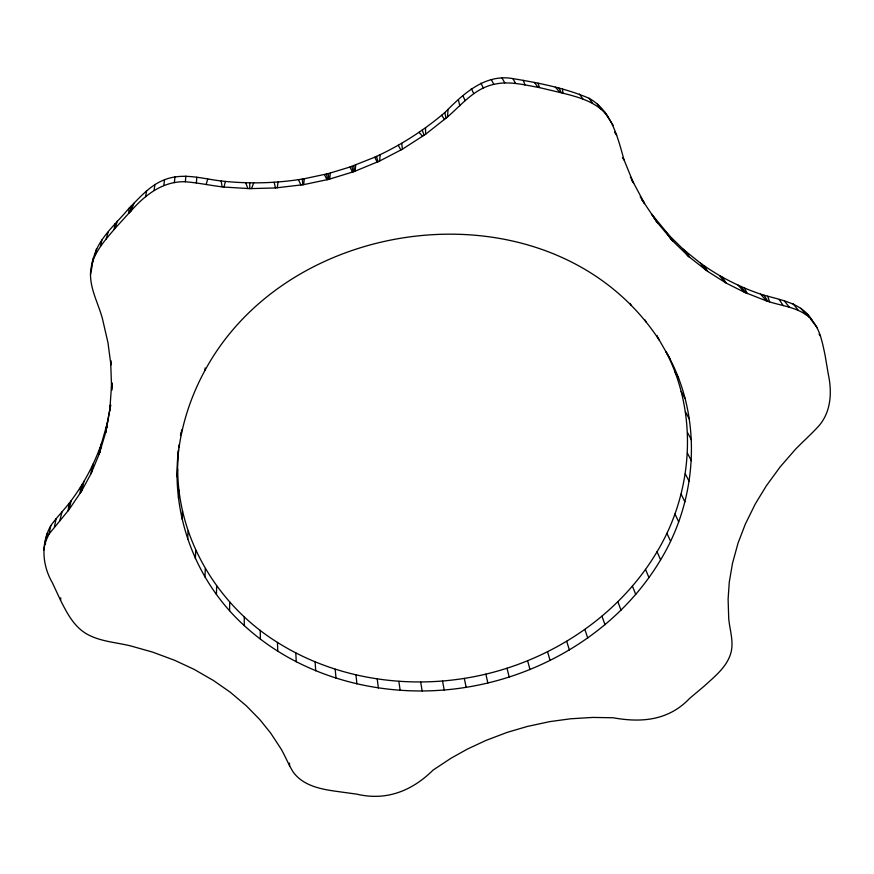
<?xml version="1.0" encoding="UTF-8"?>
<svg xmlns="http://www.w3.org/2000/svg" width="874" height="874" viewBox="0 0 874 874"><rect width="100%" height="100%" fill="white"/><g stroke="black" fill="none" stroke-linecap="round" stroke-linejoin="round"><path stroke-width="1.31" d="M177.706 469.043C177.804 539.269 218.314 605.715 277.451 642.401C338.784 681.054 415.806 690.799 485.846 674.138C555.777 657.445 620.081 614.018 657.051 551.756C693.06 492.117 698.381 414.352 666.119 351.96C702.882 415.521 698.326 497.754 660.602 559.841C619.382 628.974 544.961 674.717 466.17 687.314C388.067 699.965 303.212 679.797 244.283 625.609C196.038 581.865 170.528 514.961 178.471 450.197L177.138 476.909M229.578 610.686L229.676 602.033M45.437 541.858L49.053 534.014L69.068 509.575L81.664 490.904L91.016 473.675L99.166 454.119L105.754 432.149L109.807 410.037L111.501 385.751L110.736 363.453L107.939 342.532L102.356 318.376C98.369 303.737 90.492 289.884 90.503 274.392C90.601 255.787 103.82 241.694 115.073 228.376L128.828 213.256L128.904 208.373C139.709 197.6 149.891 185.321 164.541 179.76C182.983 172.429 202.473 178.744 221.198 180.994C248.839 184.043 276.872 183.343 304.294 178.733L328.34 173.598L349.971 167.021L374.717 157.211C400.041 145.696 423.672 130.587 444.833 112.549C462.936 94.294 484.775 73.525 512.874 78.605C538.723 82.932 564.833 87.946 589.021 98.249C611.505 110.823 617.623 137.109 624.069 159.964L632.962 181.748L644.597 203.576L641.975 199.731L657.314 222.52L672.849 241.093L688.887 256.683L707.579 271.333L726.185 283.11L744.451 292.287L766.378 300.864C779.553 305.474 794.215 306.599 805.948 314.684C819.156 323.97 821.964 340.554 825.089 355.248L828.355 374.575C832.103 392 831.141 411.446 819.113 425.594C811.487 434.116 802.802 441.589 794.936 449.892L780.242 466.803L766.389 485.736L755.223 504.047L745.325 524.149L738.038 543.115L732.478 563.402L729.277 582.106L728.108 599.193L728.719 618.333C729.604 629.477 733.734 640.598 731.177 651.786C727.572 666.534 715.074 676.115 704.477 685.893L689.575 698.446C668.534 720.58 641.461 722.896 613.122 717.762L592.703 717.434L570.558 718.789L549.757 721.629L527.59 726.392L507.281 732.346L486.25 740.311L467.47 749.04L450.929 758.293L433.089 770.07C412.135 790.872 386.308 801.174 356.8 794.149L337.419 791.483C321.446 789.309 303.464 786.065 293.26 772.179C288.649 764.772 285.448 756.633 281.144 749.062L270.623 733.013L259.84 719.619L246.49 705.963L230.343 692.274L213.584 680.584L194.083 669.353L174.625 660.285L152.655 652.124L131.231 646.072C117.258 642.521 102.4 641.822 89.312 635.332C74.902 628.406 67.374 613.865 60.535 600.252L52.342 582.718C42.203 565.249 40.75 543.562 50.768 525.7C56.985 516.884 64.763 509.313 71.187 500.638C84.155 483.191 94.468 463.788 101.559 443.227L107.251 423.442L110.463 405.951M216.435 594.473L216.654 585.897M204.986 577.069L205.292 568.592M195.35 558.606L195.743 550.238M178.088 455.343C181.224 425.518 190.652 396.61 205.019 370.314L205.128 367.943M187.637 539.203L188.107 530.944M181.978 519.014L182.502 510.875M128.828 213.256L130.892 211.169C144.647 195.142 163.143 180.918 185.343 181.77C198.332 182.764 211.071 185.649 224.006 187.058L249.767 188.631L275.463 187.954L303.649 184.643L328.799 179.334L354.265 171.512L379.687 161.002L380.103 154.665M178.449 498.191L179.006 490.183M181.344 433.701L181.617 429.91M379.687 161.002L402.444 149.159L425.627 134.214L447.51 116.952L448.034 109.501M80.102 493.471L80.583 486.916M112.036 390.023L112.331 385.958M196.377 182.928L196.814 177.214M355.128 171.162L355.685 164.968M185.343 181.77L185.889 176.067M329.695 179.072L330.296 173.03M60.535 600.252L60.787 597.794M303.649 184.643L304.294 178.733M99.166 454.119L99.855 447.892M174.33 182.644L174.986 176.93M92.273 265.445L90.503 274.392M92.6 262.976C95.605 240.306 115.215 225.088 128.904 208.373M111.501 385.751L111.839 383.173M163.788 185.507L164.541 179.76M68.117 510.82L69.122 503.369M114.123 229.469L114.876 223.93M105.546 432.903L106.399 426.741M277.255 187.823L278.063 182M91.016 473.675L92.01 466.498M110.736 363.453L111.118 360.787M154.086 190.237L154.949 184.458M178.657 447.619L179.061 444.932M180.47 435.525L180.874 432.838M109.971 408.464L110.55 404.618M105.754 432.149L106.857 425.103M109.906 409.251L110.55 405.23M145.63 196.672L146.559 190.838M109.687 410.824L110.583 405.296M105.94 431.395L107.251 423.442M111.511 387.324L112.112 383.752M99.712 452.71L101.045 444.8M106.093 430.631L107.589 421.771M80.943 492.193L82.418 484.109M99.942 451.989L101.559 443.227M111.479 388.111L112.396 383.14M91.65 472.331L93.398 463.57M54.417 526.946L56.089 518.675M49.053 534.014L50.768 525.7M43.7 550.161L47.174 533.49M110.867 365.026L111.38 362.579M100.477 246.293L101.843 240.044M95.168 254.946L96.577 248.62M91.803 264.44L93.245 258.038M69.068 509.575L71.187 500.638M81.664 490.904L83.991 481.301M224.006 187.058L225.372 181.431M129.844 212.196L131.45 205.685M59.727 520.882L61.999 511.913M206.177 184.556L207.717 179.039M106.104 239.268L108.103 232.211M115.073 228.376L117.291 221.155M251.57 188.598L253.689 182.841M130.892 211.169L134.115 203.096M205.019 370.314C292.495 208.952 555.034 181.355 659.182 339.997L656.647 335.529M447.51 116.952C461.734 104.585 474.462 88.58 493.832 84.374C509.072 80.703 524.455 84.975 539.476 87.608L562.856 93.157C579.364 97.342 597.368 102.149 607.954 116.668M656.396 221.209L651.469 213.933L669.724 236.067L683.85 249.833L700.467 263.161C718.832 276.413 739.175 286.836 760.609 294.156C779.171 299.968 801.534 302.142 812.427 320.682M418.963 132.302L422.612 136.322M555.34 87.171L559.972 92.36M738.126 285.142L744.451 292.287M760.609 294.156L766.378 300.864M817.354 327.892L810.755 319.316M800.824 308.238L805.948 314.684M819.069 334.163L820.555 336.042M793.079 303.715L798.148 310.139M719.531 275.583L724.852 282.346M784.317 300.809L789.309 307.211M622.419 157.79L624.069 159.964M700.467 263.161L705.646 269.99M632.284 181.322L633.705 183.201M534.298 82.353L538.002 87.291M741.141 286.606L745.828 292.965M682.561 248.631L687.696 255.601M613.264 125.474L604.371 111.654M597.412 104.181L600.941 109.13M701.833 264.188L706.279 270.459M666.141 232.134L671.199 239.29M614.509 132.105L616.694 135.197M589.021 98.249L592.474 103.154M683.85 249.833L688.275 256.158M667.277 233.489L671.724 239.902M579.506 94.097L582.871 98.97M807.259 314.192L809.357 317.262M631.476 179.563L632.962 181.748M441.643 115.248L444.582 119.585M653.49 216.818L657.314 222.52M668.479 234.8L672.27 240.503M640.216 196.825L643.777 202.2M779.193 299.498L783.246 305.671M654.571 218.205L657.816 223.154M685.172 250.991L688.887 256.683M764.007 295.27L767.929 301.377M722.459 277.255L726.185 283.11M669.724 236.067L672.849 241.093M630.362 177.04L632.295 180.186M686.538 252.105L689.51 257.196M656.724 335.627L669.997 358.777M512.874 78.605L515.605 83.369M674.728 371.406L678.65 378.355M645.034 319.993L646.268 322.178M681.163 391.443L685.118 398.522M630.143 303.376L631.334 305.539M704.684 266.1L707.579 271.333M502.102 78.059L504.724 82.822M685.424 411.883L689.389 419.094M687.51 432.543L691.465 439.895M398.293 145.259L400.882 150.055M491.319 79.6L493.832 84.374M687.456 453.256L691.378 460.729M558.999 88.099L561.425 92.731M744.386 287.928L747.325 293.566M685.292 473.839L689.182 481.443M374.717 157.211L377.218 162.171M480.929 83.15L483.344 87.968M349.971 167.021L352.506 172.112M324.407 174.527L326.996 179.76M681.097 494.127L684.921 501.862M674.936 513.967L678.683 521.822M471.337 88.591L473.653 93.452M298.405 179.629L300.951 185.048M666.895 533.227L670.544 541.203M462.903 95.703L465.132 100.63M657.051 551.756L660.602 559.841M645.536 569.433L648.967 577.627M632.437 586.148L635.737 594.44M245.67 182.71L247.899 188.544M617.874 601.793L621.043 610.183M523.297 80.364L524.968 84.953M422.251 130.139L424.119 135.328M601.978 616.257L605.005 624.735M767.667 296.22L769.612 301.803M584.87 629.466L587.743 638.02M538.023 83.139L539.476 87.608M566.691 641.33L569.4 649.972M547.55 651.786L550.107 660.493M376.541 156.424L378.049 161.81M326.373 174.09L327.903 179.552M351.905 166.399L353.391 171.817M527.612 660.777L529.994 669.539M506.996 668.239L509.203 677.055M458.424 100.007L459.811 105.732M274.141 182.295L275.463 187.954M485.846 674.138L487.878 682.998M444.833 112.549L446.046 118.34M464.312 678.421L466.17 687.314M442.539 681.064L444.211 689.99M420.667 682.048L422.164 690.995M221.198 180.994L222.094 186.861M398.85 681.359L400.161 690.318M401.701 143.303L402.444 149.159M377.229 678.989L378.366 687.958M355.969 674.947L356.931 683.905M335.201 669.233L335.998 678.18M328.34 173.598L328.799 179.334M353.806 165.71L354.265 171.512M302.338 179.094L302.754 184.807M315.099 661.891L315.722 670.806M562.605 89.181L562.856 93.157M295.794 652.933L296.264 661.815M289.458 763.078L289.567 765.766M277.451 642.401L277.768 651.25M45.448 541.749L45.503 544.152M260.223 630.373L260.386 639.156M425.529 127.702L425.627 134.214M244.25 616.88L244.283 625.609M249.756 182.895L249.767 188.631"/></g></svg>
